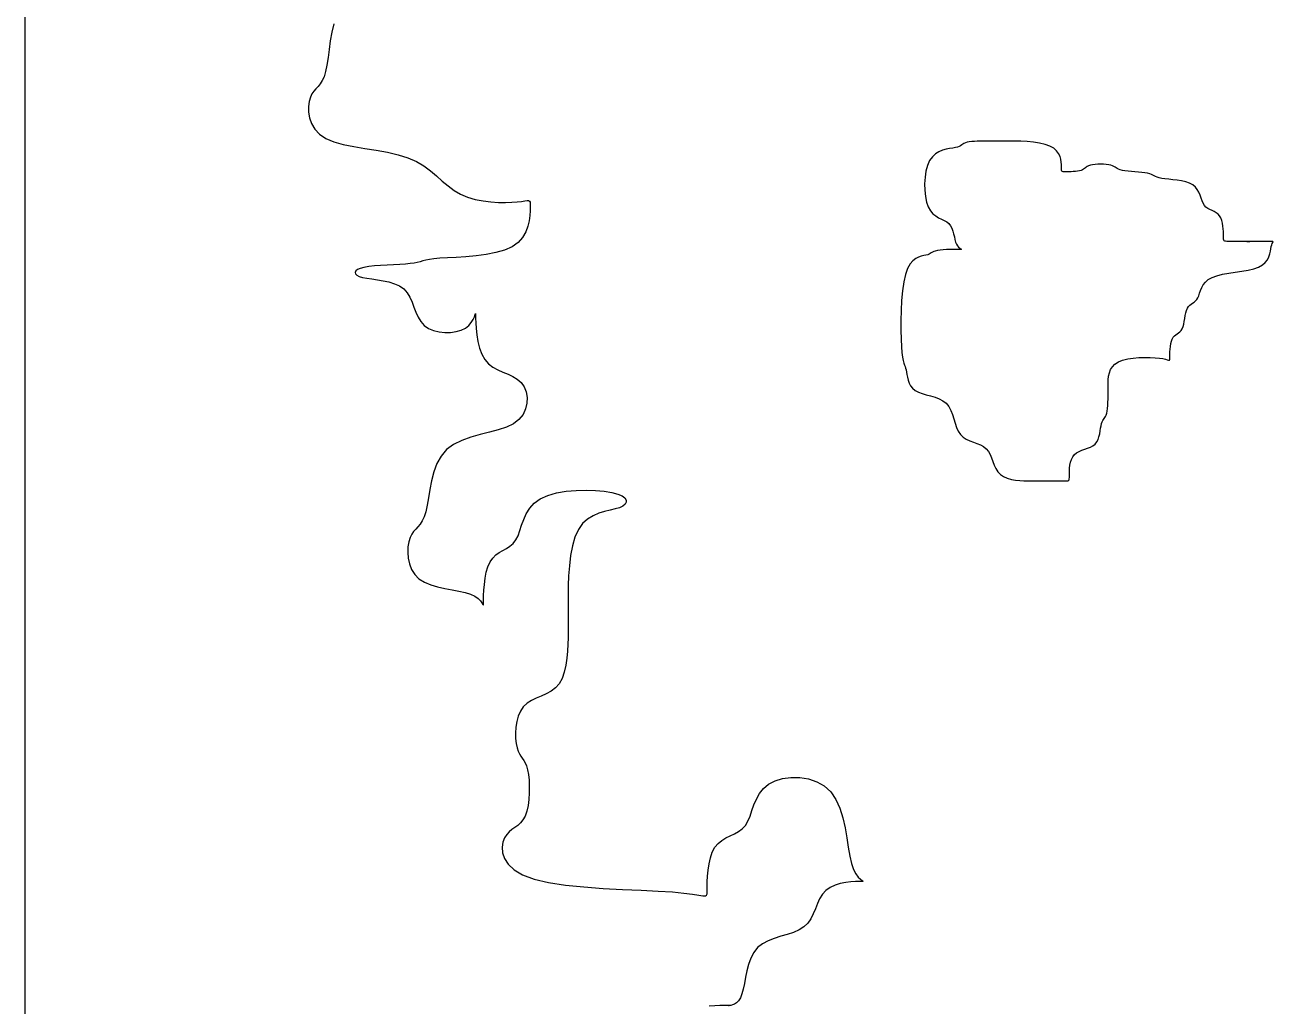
# Model space of a CAD drawing. Header units: millimetres. Extents: x -4017 to 59953, y -688 to 66564.
# Drawn here: x 35108 to 35915, y 10009 to 10643 of the extents above; entities that cross this region are included whole.
import ezdxf

# ---------------------------------------------------------------- set-up
doc = ezdxf.new("R2010")
doc.units = ezdxf.units.MM
doc.layers.add('www.cad-blocks.net', color=7, linetype='Continuous')

# ---------------------------------------------------------------- blocks, each defined once
blk = doc.blocks.new('A$C516926BB')
blk.add_line((37.56712, 38.51941), (37.56712, 0))
blk = doc.blocks.new('A$C041A49A9')
at = {"linetype": 'Continuous'}
for p, q in [((0.01632, 0.91395), (0.01505, 0.90863)), ((0.01505, 0.90863), (0.01408, 0.90307)), ((0.01331, 0.8975), (0.01262, 0.89218)), ((0.01408, 0.90307), (0.01331, 0.8975)), ((0.01192, 0.88731), (0.01109, 0.88315)), ((0.01262, 0.89218), (0.01192, 0.88731)), ((0.01006, 0.87985), (0.00886, 0.87729)), ((0.01109, 0.88315), (0.01006, 0.87985)), ((0.00478, 0.8721), (0.00347, 0.87055)), ((0.00616, 0.87361), (0.00478, 0.8721)), ((0.00754, 0.87528), (0.00616, 0.87361)), ((0.00886, 0.87729), (0.00754, 0.87528)), ((0.00044, 0.86379), (0, 0.86055)), ((0.00123, 0.86656), (0.00044, 0.86379)), ((0.00226, 0.86877), (0.00123, 0.86656)), ((0.00347, 0.87055), (0.00226, 0.86877)), ((0, 0.86055), (0.00002, 0.85699)), ((0.00002, 0.85699), (0.00063, 0.85329)), ((0.00063, 0.85329), (0.00193, 0.84958)), ((0.00193, 0.84958), (0.00404, 0.84603)), ((0.00404, 0.84603), (0.00709, 0.84279)), ((0.00709, 0.84279), (0.01119, 0.84001)), ((0.01119, 0.84001), (0.01638, 0.83781)), ((0.01638, 0.83781), (0.02249, 0.83608)), ((0.02249, 0.83608), (0.02926, 0.83469)), ((0.02926, 0.83469), (0.03644, 0.83347)), ((0.03644, 0.83347), (0.04378, 0.83229)), ((0.04378, 0.83229), (0.05101, 0.831)), ((0.05101, 0.831), (0.0579, 0.82945)), ((0.40732, 0.8314), (0.40509, 0.83003)), ((0.40965, 0.83235), (0.40732, 0.8314)), ((0.41198, 0.83299), (0.40965, 0.83235)), ((0.41421, 0.83342), (0.41198, 0.83299)), ((0.41625, 0.83374), (0.41421, 0.83342)), ((0.418, 0.83403), (0.41625, 0.83374)), ((0.41938, 0.83439), (0.418, 0.83403)), ((0.42046, 0.83481), (0.41938, 0.83439)), ((0.42132, 0.83526), (0.42046, 0.83481)), ((0.42206, 0.83574), (0.42132, 0.83526)), ((0.42276, 0.83622), (0.42206, 0.83574)), ((0.4235, 0.83667), (0.42276, 0.83622)), ((0.42438, 0.83709), (0.4235, 0.83667)), ((0.42549, 0.83745), (0.42438, 0.83709)), ((0.42687, 0.83773), (0.42549, 0.83745)), ((0.42849, 0.83794), (0.42687, 0.83773)), ((0.43027, 0.83809), (0.42849, 0.83794)), ((0.43212, 0.83819), (0.43027, 0.83809)), ((0.43398, 0.83825), (0.43212, 0.83819)), ((0.43575, 0.83829), (0.43398, 0.83825)), ((0.43737, 0.8383), (0.43575, 0.83829)), ((0.43876, 0.8383), (0.43737, 0.8383)), ((0.43987, 0.8383), (0.43876, 0.8383)), ((0.44079, 0.8383), (0.43987, 0.8383)), ((0.44166, 0.8383), (0.44079, 0.8383)), ((0.44259, 0.8383), (0.44166, 0.8383)), ((0.44371, 0.8383), (0.44259, 0.8383)), ((0.44515, 0.8383), (0.44371, 0.8383)), ((0.44703, 0.8383), (0.44515, 0.8383)), ((0.44947, 0.8383), (0.44703, 0.8383)), ((0.45256, 0.83829), (0.44947, 0.8383)), ((0.45618, 0.83825), (0.45256, 0.83829)), ((0.46013, 0.83812), (0.45618, 0.83825)), ((0.46426, 0.83789), (0.46013, 0.83812)), ((0.46839, 0.83749), (0.46426, 0.83789)), ((0.47235, 0.8369), (0.46839, 0.83749)), ((0.47596, 0.83608), (0.47235, 0.8369)), ((0.47905, 0.83498), (0.47596, 0.83608)), ((0.4815, 0.83359), (0.47905, 0.83498)), ((0.48333, 0.83197), (0.4815, 0.83359)), ((0.48464, 0.8302), (0.48333, 0.83197)), ((0.0579, 0.82945), (0.06419, 0.8275)), ((0.06419, 0.8275), (0.06969, 0.82504)), ((0.06969, 0.82504), (0.07451, 0.82217)), ((0.39994, 0.82256), (0.39895, 0.8189)), ((0.40131, 0.82569), (0.39994, 0.82256)), ((0.40305, 0.82816), (0.40131, 0.82569)), ((0.40509, 0.83003), (0.40305, 0.82816)), ((0.48553, 0.82834), (0.48464, 0.8302)), ((0.48606, 0.82649), (0.48553, 0.82834)), ((0.48633, 0.82471), (0.48606, 0.82649)), ((0.48644, 0.82309), (0.48633, 0.82471)), ((0.48645, 0.82171), (0.48644, 0.82309)), ((0.50513, 0.82266), (0.50403, 0.8223)), ((0.50652, 0.82294), (0.50513, 0.82266)), ((0.50814, 0.82314), (0.50652, 0.82294)), ((0.50991, 0.82326), (0.50814, 0.82314)), ((0.51176, 0.8233), (0.50991, 0.82326)), ((0.51362, 0.82326), (0.51176, 0.8233)), ((0.51539, 0.82314), (0.51362, 0.82326)), ((0.51701, 0.82294), (0.51539, 0.82314)), ((0.5184, 0.82266), (0.51701, 0.82294)), ((0.51951, 0.8223), (0.5184, 0.82266)), ((0.07451, 0.82217), (0.0788, 0.81902)), ((0.0788, 0.81902), (0.08273, 0.81574)), ((0.08273, 0.81574), (0.08648, 0.81246)), ((0.39833, 0.81489), (0.39807, 0.81071)), ((0.39895, 0.8189), (0.39833, 0.81489)), ((0.48646, 0.82061), (0.48645, 0.82171)), ((0.48649, 0.81979), (0.48646, 0.82061)), ((0.48659, 0.8192), (0.48649, 0.81979)), ((0.48677, 0.8188), (0.48659, 0.8192)), ((0.48708, 0.81856), (0.48677, 0.8188)), ((0.48753, 0.81844), (0.48708, 0.81856)), ((0.48816, 0.81839), (0.48753, 0.81844)), ((0.48901, 0.81839), (0.48816, 0.81839)), ((0.49008, 0.81839), (0.48901, 0.81839)), ((0.49133, 0.8184), (0.49008, 0.81839)), ((0.4927, 0.81843), (0.49133, 0.8184)), ((0.49413, 0.8185), (0.4927, 0.81843)), ((0.49556, 0.8186), (0.49413, 0.8185)), ((0.49693, 0.81875), (0.49556, 0.8186)), ((0.49818, 0.81896), (0.49693, 0.81875)), ((0.49925, 0.81924), (0.49818, 0.81896)), ((0.5001, 0.8196), (0.49925, 0.81924)), ((0.50078, 0.82002), (0.5001, 0.8196)), ((0.50136, 0.82047), (0.50078, 0.82002)), ((0.5019, 0.82095), (0.50136, 0.82047)), ((0.50248, 0.82143), (0.5019, 0.82095)), ((0.50317, 0.82188), (0.50248, 0.82143)), ((0.50403, 0.8223), (0.50317, 0.82188)), ((0.52038, 0.82188), (0.51951, 0.8223)), ((0.52113, 0.82143), (0.52038, 0.82188)), ((0.52182, 0.82095), (0.52113, 0.82143)), ((0.52254, 0.82047), (0.52182, 0.82095)), ((0.52339, 0.82002), (0.52254, 0.82047)), ((0.52445, 0.8196), (0.52339, 0.82002)), ((0.5258, 0.81924), (0.52445, 0.8196)), ((0.5275, 0.81896), (0.5258, 0.81924)), ((0.52949, 0.81874), (0.5275, 0.81896)), ((0.53167, 0.81855), (0.52949, 0.81874)), ((0.53395, 0.81839), (0.53167, 0.81855)), ((0.53623, 0.81823), (0.53395, 0.81839)), ((0.53841, 0.81804), (0.53623, 0.81823)), ((0.5404, 0.81782), (0.53841, 0.81804)), ((0.5421, 0.81754), (0.5404, 0.81782)), ((0.54346, 0.81718), (0.5421, 0.81754)), ((0.54454, 0.81676), (0.54346, 0.81718)), ((0.54545, 0.81631), (0.54454, 0.81676)), ((0.5463, 0.81583), (0.54545, 0.81631)), ((0.54719, 0.81535), (0.5463, 0.81583)), ((0.54824, 0.8149), (0.54719, 0.81535)), ((0.54954, 0.81448), (0.54824, 0.8149)), ((0.55121, 0.81412), (0.54954, 0.81448)), ((0.08648, 0.81246), (0.0902, 0.80931)), ((0.0902, 0.80931), (0.09406, 0.80644)), ((0.09406, 0.80644), (0.09822, 0.80398)), ((0.39807, 0.81071), (0.39817, 0.80652)), ((0.39817, 0.80652), (0.3986, 0.80252)), ((0.55331, 0.81383), (0.55121, 0.81412)), ((0.55576, 0.81358), (0.55331, 0.81383)), ((0.55845, 0.8133), (0.55576, 0.81358)), ((0.56126, 0.81296), (0.55845, 0.8133)), ((0.56406, 0.8125), (0.56126, 0.81296)), ((0.56675, 0.81188), (0.56406, 0.8125)), ((0.56921, 0.81105), (0.56675, 0.81188)), ((0.57131, 0.80995), (0.56921, 0.81105)), ((0.57297, 0.80856), (0.57131, 0.80995)), ((0.57425, 0.80694), (0.57297, 0.80856)), ((0.57524, 0.80517), (0.57425, 0.80694)), ((0.09822, 0.80398), (0.10281, 0.80204)), ((0.10281, 0.80204), (0.1077, 0.8006)), ((0.1077, 0.8006), (0.11276, 0.79958)), ((0.11276, 0.79958), (0.11782, 0.79894)), ((0.11782, 0.79894), (0.12272, 0.79862)), ((0.12272, 0.79862), (0.1273, 0.79856)), ((0.1273, 0.79856), (0.13142, 0.79869)), ((0.13142, 0.79869), (0.13492, 0.79896)), ((0.13492, 0.79896), (0.13767, 0.7993)), ((0.13767, 0.7993), (0.13974, 0.79963)), ((0.13974, 0.79963), (0.14122, 0.79984)), ((0.14122, 0.79984), (0.14222, 0.79983)), ((0.14222, 0.79983), (0.14282, 0.79952)), ((0.14282, 0.79952), (0.14313, 0.7988)), ((0.14313, 0.7988), (0.14324, 0.79757)), ((0.3986, 0.80252), (0.39937, 0.79886)), ((0.39937, 0.79886), (0.40046, 0.79573)), ((0.57601, 0.80331), (0.57524, 0.80517)), ((0.57667, 0.80146), (0.57601, 0.80331)), ((0.57729, 0.79968), (0.57667, 0.80146)), ((0.57797, 0.79806), (0.57729, 0.79968)), ((0.14308, 0.79021), (0.14265, 0.78681)), ((0.14324, 0.79324), (0.14308, 0.79021)), ((0.14324, 0.79757), (0.14326, 0.79573)), ((0.14326, 0.79573), (0.14324, 0.79324)), ((0.40046, 0.79573), (0.40184, 0.79325)), ((0.40184, 0.79325), (0.40346, 0.79134)), ((0.40346, 0.79134), (0.40524, 0.78989)), ((0.5788, 0.79668), (0.57797, 0.79806)), ((0.57983, 0.79557), (0.5788, 0.79668)), ((0.58103, 0.79471), (0.57983, 0.79557)), ((0.58235, 0.79399), (0.58103, 0.79471)), ((0.58373, 0.79336), (0.58235, 0.79399)), ((0.5851, 0.79272), (0.58373, 0.79336)), ((0.58642, 0.79201), (0.5851, 0.79272)), ((0.58763, 0.79114), (0.58642, 0.79201)), ((0.58866, 0.79004), (0.58763, 0.79114)), ((0.1418, 0.78321), (0.14041, 0.77956)), ((0.14265, 0.78681), (0.1418, 0.78321)), ((0.40524, 0.78989), (0.40709, 0.78876)), ((0.40709, 0.78876), (0.40895, 0.78782)), ((0.40895, 0.78782), (0.41072, 0.78695)), ((0.41072, 0.78695), (0.41234, 0.78603)), ((0.41234, 0.78603), (0.41373, 0.78492)), ((0.41373, 0.78492), (0.41483, 0.78353)), ((0.41483, 0.78353), (0.41567, 0.78191)), ((0.58947, 0.78865), (0.58866, 0.79004)), ((0.59008, 0.78703), (0.58947, 0.78865)), ((0.59052, 0.78525), (0.59008, 0.78703)), ((0.59081, 0.7834), (0.59052, 0.78525)), ((0.59099, 0.78155), (0.59081, 0.7834)), ((0.13834, 0.77604), (0.13545, 0.77281)), ((0.14041, 0.77956), (0.13834, 0.77604)), ((0.41567, 0.78191), (0.41632, 0.78013)), ((0.41632, 0.78013), (0.41683, 0.77828)), ((0.41683, 0.77828), (0.41727, 0.77643)), ((0.41727, 0.77643), (0.41768, 0.77465)), ((0.41768, 0.77465), (0.41812, 0.77303)), ((0.59108, 0.77977), (0.59099, 0.78155)), ((0.59112, 0.77815), (0.59108, 0.77977)), ((0.59112, 0.77676), (0.59112, 0.77815)), ((0.59113, 0.77567), (0.59112, 0.77676)), ((0.59117, 0.77485), (0.59113, 0.77567)), ((0.5913, 0.77426), (0.59117, 0.77485)), ((0.59154, 0.77386), (0.5913, 0.77426)), ((0.12103, 0.76619), (0.11479, 0.76498)), ((0.12672, 0.76785), (0.12103, 0.76619)), ((0.1316, 0.77004), (0.12672, 0.76785)), ((0.13545, 0.77281), (0.1316, 0.77004)), ((0.40235, 0.76605), (0.40166, 0.76563)), ((0.40308, 0.76647), (0.40235, 0.76605)), ((0.40392, 0.76688), (0.40308, 0.76647)), ((0.40498, 0.76725), (0.40392, 0.76688)), ((0.40633, 0.76757), (0.40498, 0.76725)), ((0.40803, 0.76782), (0.40633, 0.76757)), ((0.41, 0.76801), (0.40803, 0.76782)), ((0.41212, 0.76814), (0.41, 0.76801)), ((0.41429, 0.76823), (0.41212, 0.76814)), ((0.41637, 0.76829), (0.41429, 0.76823)), ((0.41827, 0.76831), (0.41637, 0.76829)), ((0.41812, 0.77303), (0.41866, 0.77164)), ((0.41986, 0.76832), (0.41827, 0.76831)), ((0.41866, 0.77164), (0.41932, 0.77055)), ((0.41932, 0.77055), (0.42006, 0.76973)), ((0.42103, 0.76833), (0.41986, 0.76832)), ((0.42006, 0.76973), (0.42077, 0.76914)), ((0.42077, 0.76914), (0.42137, 0.76874)), ((0.4217, 0.76833), (0.42103, 0.76833)), ((0.42137, 0.76874), (0.42179, 0.7685)), ((0.42193, 0.76838), (0.4217, 0.76833)), ((0.42179, 0.7685), (0.42193, 0.76838)), ((0.59193, 0.77362), (0.59154, 0.77386)), ((0.59252, 0.7735), (0.59193, 0.77362)), ((0.59335, 0.77345), (0.59252, 0.7735)), ((0.59444, 0.77345), (0.59335, 0.77345)), ((0.59583, 0.77345), (0.59444, 0.77345)), ((0.59744, 0.77345), (0.59583, 0.77345)), ((0.59918, 0.77345), (0.59744, 0.77345)), ((0.60097, 0.77345), (0.59918, 0.77345)), ((0.60272, 0.77345), (0.60097, 0.77345)), ((0.60435, 0.77345), (0.60272, 0.77345)), ((0.60576, 0.77345), (0.60435, 0.77345)), ((0.60686, 0.77345), (0.60576, 0.77345)), ((0.60644, 0.77345), (0.6063, 0.77345)), ((0.6063, 0.77345), (0.60633, 0.77345)), ((0.60633, 0.77345), (0.60649, 0.77345)), ((0.60677, 0.77345), (0.60644, 0.77345)), ((0.60649, 0.77345), (0.60677, 0.77345)), ((0.60733, 0.77345), (0.60677, 0.77345)), ((0.60677, 0.77345), (0.60712, 0.77345)), ((0.6076, 0.77345), (0.60686, 0.77345)), ((0.60712, 0.77345), (0.60749, 0.77345)), ((0.60814, 0.77345), (0.60733, 0.77345)), ((0.60749, 0.77345), (0.60782, 0.77345)), ((0.60801, 0.77345), (0.6076, 0.77345)), ((0.60782, 0.77345), (0.60806, 0.77345)), ((0.60814, 0.77345), (0.60801, 0.77345)), ((0.60806, 0.77345), (0.60814, 0.77345)), ((0.60923, 0.77345), (0.60814, 0.77345)), ((0.61062, 0.77345), (0.60923, 0.77345)), ((0.61223, 0.77345), (0.61062, 0.77345)), ((0.61398, 0.77345), (0.61223, 0.77345)), ((0.61577, 0.77345), (0.61398, 0.77345)), ((0.61754, 0.77345), (0.61577, 0.77345)), ((0.61918, 0.77345), (0.61754, 0.77345)), ((0.62061, 0.77345), (0.61918, 0.77345)), ((0.62175, 0.77345), (0.62061, 0.77345)), ((0.62106, 0.76534), (0.62148, 0.76712)), ((0.62148, 0.76712), (0.62177, 0.76874)), ((0.62253, 0.77344), (0.62175, 0.77345)), ((0.62177, 0.76874), (0.62203, 0.77013)), ((0.62203, 0.77013), (0.62234, 0.77122)), ((0.62234, 0.77122), (0.62267, 0.77205)), ((0.62298, 0.77339), (0.62253, 0.77344)), ((0.62267, 0.77205), (0.62295, 0.77264)), ((0.62295, 0.77264), (0.62313, 0.77303)), ((0.62316, 0.77327), (0.62298, 0.77339)), ((0.62313, 0.77303), (0.62316, 0.77327)), ((0.05082, 0.75819), (0.04663, 0.75793)), ((0.055, 0.7584), (0.05082, 0.75819)), ((0.05901, 0.75862), (0.055, 0.7584)), ((0.06267, 0.75885), (0.05901, 0.75862)), ((0.0658, 0.75913), (0.06267, 0.75885)), ((0.06829, 0.75949), (0.0658, 0.75913)), ((0.07031, 0.75991), (0.06829, 0.75949)), ((0.07208, 0.76036), (0.07031, 0.75991)), ((0.07381, 0.76084), (0.07208, 0.76036)), ((0.07574, 0.76132), (0.07381, 0.76084)), ((0.07809, 0.76177), (0.07574, 0.76132)), ((0.08109, 0.76219), (0.07809, 0.76177)), ((0.08495, 0.76255), (0.08109, 0.76219)), ((0.08983, 0.76284), (0.08495, 0.76255)), ((0.09552, 0.76314), (0.08983, 0.76284)), ((0.10176, 0.76354), (0.09552, 0.76314)), ((0.10827, 0.76412), (0.10176, 0.76354)), ((0.11479, 0.76498), (0.10827, 0.76412)), ((0.38867, 0.75887), (0.38705, 0.75596)), ((0.39045, 0.76097), (0.38867, 0.75887)), ((0.3923, 0.76241), (0.39045, 0.76097)), ((0.39415, 0.76334), (0.3923, 0.76241)), ((0.39593, 0.76391), (0.39415, 0.76334)), ((0.39755, 0.76426), (0.39593, 0.76391)), ((0.39894, 0.76453), (0.39755, 0.76426)), ((0.40004, 0.76485), (0.39894, 0.76453)), ((0.40092, 0.76522), (0.40004, 0.76485)), ((0.40166, 0.76563), (0.40092, 0.76522)), ((0.61378, 0.75685), (0.61626, 0.75824)), ((0.61626, 0.75824), (0.61813, 0.75986)), ((0.61813, 0.75986), (0.61948, 0.76164)), ((0.61948, 0.76164), (0.62043, 0.76349)), ((0.62043, 0.76349), (0.62106, 0.76534)), ((0.03053, 0.75434), (0.03011, 0.75344)), ((0.03011, 0.75344), (0.03036, 0.75254)), ((0.03036, 0.75254), (0.03126, 0.75168)), ((0.03161, 0.75521), (0.03053, 0.75434)), ((0.03126, 0.75168), (0.03281, 0.75089)), ((0.03338, 0.75599), (0.03161, 0.75521)), ((0.03281, 0.75089), (0.03498, 0.75022)), ((0.03584, 0.75667), (0.03338, 0.75599)), ((0.03498, 0.75022), (0.03776, 0.74968)), ((0.03897, 0.7572), (0.03584, 0.75667)), ((0.04263, 0.75761), (0.03897, 0.7572)), ((0.04663, 0.75793), (0.04263, 0.75761)), ((0.38566, 0.75211), (0.38457, 0.74724)), ((0.38705, 0.75596), (0.38566, 0.75211)), ((0.58135, 0.74883), (0.58382, 0.75022)), ((0.58382, 0.75022), (0.58695, 0.75132)), ((0.58695, 0.75132), (0.59061, 0.75219)), ((0.59061, 0.75219), (0.59462, 0.7529)), ((0.59462, 0.7529), (0.5988, 0.75353)), ((0.5988, 0.75353), (0.60299, 0.75417)), ((0.60299, 0.75417), (0.607, 0.75488)), ((0.607, 0.75488), (0.61065, 0.75575)), ((0.61065, 0.75575), (0.61378, 0.75685)), ((0.03776, 0.74968), (0.041, 0.7492)), ((0.041, 0.7492), (0.04455, 0.74869)), ((0.04455, 0.74869), (0.04826, 0.74808)), ((0.04826, 0.74808), (0.05197, 0.74726)), ((0.05197, 0.74726), (0.05552, 0.74615)), ((0.05552, 0.74615), (0.05876, 0.74467)), ((0.05876, 0.74467), (0.06153, 0.74273)), ((0.06153, 0.74273), (0.06374, 0.74027)), ((0.38457, 0.74724), (0.38376, 0.74154)), ((0.57631, 0.74172), (0.57706, 0.74358)), ((0.57706, 0.74358), (0.57807, 0.74543)), ((0.57807, 0.74543), (0.57947, 0.74721)), ((0.57947, 0.74721), (0.58135, 0.74883)), ((0.06374, 0.74027), (0.06547, 0.7374)), ((0.06547, 0.7374), (0.0669, 0.73426)), ((0.0669, 0.73426), (0.06817, 0.73097)), ((0.3832, 0.7353), (0.38286, 0.72879)), ((0.38376, 0.74154), (0.3832, 0.7353)), ((0.57121, 0.73362), (0.57217, 0.73426)), ((0.57217, 0.73426), (0.57308, 0.73497)), ((0.57308, 0.73497), (0.57391, 0.73584)), ((0.57391, 0.73584), (0.57463, 0.73694)), ((0.57463, 0.73694), (0.5752, 0.73833)), ((0.5752, 0.73833), (0.57573, 0.73995)), ((0.57573, 0.73995), (0.57631, 0.74172)), ((0.06817, 0.73097), (0.06944, 0.72769)), ((0.06944, 0.72769), (0.07087, 0.72454)), ((0.10716, 0.72482), (0.10764, 0.72617)), ((0.10764, 0.72617), (0.10789, 0.72694)), ((0.10789, 0.72694), (0.10798, 0.72693)), ((0.10798, 0.72693), (0.10799, 0.72595)), ((0.10799, 0.72595), (0.108, 0.72388)), ((0.38286, 0.72879), (0.38271, 0.72227)), ((0.56642, 0.72552), (0.56679, 0.7273)), ((0.56679, 0.7273), (0.56723, 0.72892)), ((0.56723, 0.72892), (0.5678, 0.7303)), ((0.5678, 0.7303), (0.56851, 0.73141)), ((0.56851, 0.73141), (0.56935, 0.73227)), ((0.56935, 0.73227), (0.57026, 0.73299)), ((0.57026, 0.73299), (0.57121, 0.73362)), ((0.07087, 0.72454), (0.0726, 0.72167)), ((0.0726, 0.72167), (0.07481, 0.71922)), ((0.07481, 0.71922), (0.07758, 0.71728)), ((0.10135, 0.71751), (0.10354, 0.71924)), ((0.10354, 0.71924), (0.10519, 0.72116)), ((0.10519, 0.72116), (0.10637, 0.72309)), ((0.10637, 0.72309), (0.10716, 0.72482)), ((0.108, 0.72388), (0.10808, 0.72088)), ((0.10808, 0.72088), (0.1083, 0.71721)), ((0.38271, 0.72227), (0.38272, 0.71603)), ((0.56448, 0.71703), (0.56502, 0.71842)), ((0.56502, 0.71842), (0.56544, 0.72004)), ((0.56544, 0.72004), (0.56579, 0.72181)), ((0.56579, 0.72181), (0.5661, 0.72367)), ((0.5661, 0.72367), (0.56642, 0.72552)), ((0.07758, 0.71728), (0.08082, 0.71588)), ((0.08082, 0.71588), (0.08437, 0.71499)), ((0.08437, 0.71499), (0.08808, 0.71459)), ((0.08808, 0.71459), (0.09179, 0.71467)), ((0.09179, 0.71467), (0.09534, 0.71519)), ((0.09534, 0.71519), (0.09858, 0.71614)), ((0.09858, 0.71614), (0.10135, 0.71751)), ((0.1083, 0.71721), (0.10872, 0.7131)), ((0.10872, 0.7131), (0.10943, 0.70879)), ((0.38272, 0.71603), (0.38286, 0.71034)), ((0.38286, 0.71034), (0.3831, 0.70546)), ((0.5575, 0.70901), (0.55803, 0.71039)), ((0.55803, 0.71039), (0.55871, 0.71149)), ((0.55871, 0.71149), (0.55949, 0.71236)), ((0.55949, 0.71236), (0.56036, 0.71308)), ((0.56036, 0.71308), (0.56126, 0.71371)), ((0.56126, 0.71371), (0.56216, 0.71435)), ((0.56216, 0.71435), (0.56302, 0.71506)), ((0.56302, 0.71506), (0.56381, 0.71593)), ((0.56381, 0.71593), (0.56448, 0.71703)), ((0.10943, 0.70879), (0.11047, 0.70453)), ((0.11047, 0.70453), (0.11193, 0.70056)), ((0.3831, 0.70546), (0.38342, 0.70161)), ((0.38342, 0.70161), (0.38379, 0.69867)), ((0.55645, 0.70049), (0.55651, 0.70211)), ((0.55651, 0.70211), (0.55662, 0.70386)), ((0.55662, 0.70386), (0.55682, 0.70565)), ((0.55682, 0.70565), (0.5571, 0.7074)), ((0.5571, 0.7074), (0.5575, 0.70901)), ((0.11193, 0.70056), (0.11387, 0.69712)), ((0.11387, 0.69712), (0.11633, 0.69439)), ((0.11633, 0.69439), (0.1192, 0.69225)), ((0.38379, 0.69867), (0.3842, 0.69647)), ((0.3842, 0.69647), (0.38462, 0.69484)), ((0.38462, 0.69484), (0.38505, 0.6936)), ((0.38505, 0.6936), (0.38545, 0.69258)), ((0.5194, 0.69254), (0.52105, 0.69421)), ((0.52105, 0.69421), (0.52324, 0.6956)), ((0.52324, 0.6956), (0.52601, 0.69669)), ((0.52601, 0.69669), (0.52925, 0.69751)), ((0.52925, 0.69751), (0.5328, 0.69806)), ((0.5328, 0.69806), (0.53651, 0.6984)), ((0.53651, 0.6984), (0.54022, 0.69854)), ((0.54022, 0.69854), (0.54377, 0.69851)), ((0.54377, 0.69851), (0.54701, 0.69834)), ((0.54701, 0.69834), (0.54978, 0.69807)), ((0.54978, 0.69807), (0.55198, 0.69772)), ((0.55198, 0.69772), (0.55362, 0.69734)), ((0.55362, 0.69734), (0.5548, 0.69701)), ((0.5548, 0.69701), (0.55559, 0.69677)), ((0.55559, 0.69677), (0.55607, 0.69669)), ((0.55607, 0.69669), (0.55632, 0.69683)), ((0.55632, 0.69683), (0.55641, 0.69723)), ((0.55641, 0.69723), (0.55642, 0.69797)), ((0.55642, 0.69908), (0.55645, 0.70049)), ((0.55642, 0.69797), (0.55642, 0.69908)), ((0.1192, 0.69225), (0.12234, 0.69054)), ((0.12234, 0.69054), (0.12563, 0.68908)), ((0.12563, 0.68908), (0.12891, 0.68769)), ((0.12891, 0.68769), (0.13205, 0.6862)), ((0.13205, 0.6862), (0.13493, 0.68444)), ((0.38545, 0.69258), (0.38582, 0.6916)), ((0.38582, 0.6916), (0.38614, 0.69048)), ((0.38614, 0.69048), (0.3864, 0.68909)), ((0.3864, 0.68909), (0.38666, 0.68747)), ((0.38666, 0.68747), (0.38698, 0.6857)), ((0.38698, 0.6857), (0.38743, 0.68384)), ((0.5167, 0.68393), (0.51695, 0.6863)), ((0.51695, 0.6863), (0.51743, 0.68855)), ((0.51743, 0.68855), (0.51822, 0.69064)), ((0.51822, 0.69064), (0.5194, 0.69254)), ((0.13493, 0.68444), (0.13738, 0.68224)), ((0.13738, 0.68224), (0.1393, 0.67946)), ((0.1393, 0.67946), (0.14061, 0.67622)), ((0.38743, 0.68384), (0.38808, 0.68199)), ((0.38808, 0.68199), (0.389, 0.68021)), ((0.389, 0.68021), (0.39026, 0.67859)), ((0.39026, 0.67859), (0.39192, 0.67721)), ((0.5166, 0.67901), (0.51661, 0.68149)), ((0.5166, 0.67653), (0.5166, 0.67901)), ((0.51661, 0.68149), (0.5167, 0.68393)), ((0.14061, 0.67622), (0.14126, 0.67267)), ((0.14126, 0.67267), (0.14117, 0.66896)), ((0.39192, 0.67721), (0.39402, 0.6761)), ((0.39402, 0.6761), (0.39648, 0.67521)), ((0.39648, 0.67521), (0.39917, 0.67443)), ((0.39917, 0.67443), (0.40197, 0.67367)), ((0.40197, 0.67367), (0.40478, 0.67284)), ((0.40478, 0.67284), (0.40747, 0.67182)), ((0.40747, 0.67182), (0.40992, 0.67053)), ((0.40992, 0.67053), (0.41202, 0.66886)), ((0.51639, 0.66737), (0.51649, 0.66947)), ((0.51649, 0.66947), (0.51656, 0.67172)), ((0.51656, 0.67172), (0.51659, 0.67408)), ((0.51659, 0.67408), (0.5166, 0.67653)), ((0.13861, 0.6617), (0.13601, 0.65846)), ((0.14031, 0.66526), (0.13861, 0.6617)), ((0.14117, 0.66896), (0.14031, 0.66526)), ((0.41202, 0.66886), (0.41369, 0.66676)), ((0.41369, 0.66676), (0.41499, 0.66431)), ((0.41499, 0.66431), (0.41604, 0.66162)), ((0.41604, 0.66162), (0.41694, 0.65881)), ((0.51497, 0.66044), (0.51539, 0.66131)), ((0.51539, 0.66131), (0.51575, 0.66242)), ((0.51575, 0.66242), (0.51603, 0.66381)), ((0.51603, 0.66381), (0.51624, 0.66547)), ((0.51624, 0.66547), (0.51639, 0.66737)), ((0.12793, 0.65348), (0.12266, 0.65169)), ((0.13245, 0.65569), (0.12793, 0.65348)), ((0.13601, 0.65846), (0.13245, 0.65569)), ((0.41694, 0.65881), (0.4178, 0.656)), ((0.4178, 0.656), (0.41873, 0.65332)), ((0.41873, 0.65332), (0.41983, 0.65086)), ((0.51179, 0.65277), (0.51205, 0.65439)), ((0.51205, 0.65439), (0.51233, 0.65578)), ((0.51233, 0.65578), (0.51269, 0.65688)), ((0.51269, 0.65688), (0.51311, 0.65775)), ((0.51311, 0.65775), (0.51356, 0.65846)), ((0.51356, 0.65846), (0.51404, 0.6591)), ((0.51404, 0.6591), (0.51452, 0.65973)), ((0.51452, 0.65973), (0.51497, 0.66044)), ((0.1048, 0.64695), (0.09901, 0.64491)), ((0.11083, 0.64862), (0.1048, 0.64695)), ((0.11687, 0.65014), (0.11083, 0.64862)), ((0.12266, 0.65169), (0.11687, 0.65014)), ((0.41983, 0.65086), (0.42122, 0.64876)), ((0.42122, 0.64876), (0.42296, 0.64709)), ((0.42296, 0.64709), (0.425, 0.64579)), ((0.425, 0.64579), (0.42723, 0.64474)), ((0.50926, 0.64389), (0.51009, 0.64551)), ((0.51009, 0.64551), (0.51072, 0.64729)), ((0.51072, 0.64729), (0.51117, 0.64914)), ((0.51117, 0.64914), (0.51151, 0.65099)), ((0.51151, 0.65099), (0.51179, 0.65277)), ((0.08922, 0.639), (0.08564, 0.6348)), ((0.09373, 0.64233), (0.08922, 0.639)), ((0.09901, 0.64491), (0.09373, 0.64233)), ((0.42723, 0.64474), (0.42956, 0.64384)), ((0.42956, 0.64384), (0.43189, 0.64298)), ((0.43189, 0.64298), (0.43413, 0.64205)), ((0.43413, 0.64205), (0.43616, 0.64095)), ((0.43616, 0.64095), (0.43791, 0.63956)), ((0.43791, 0.63956), (0.43929, 0.63782)), ((0.43929, 0.63782), (0.44039, 0.63578)), ((0.49628, 0.6369), (0.4979, 0.6378)), ((0.4979, 0.6378), (0.49967, 0.63853)), ((0.49967, 0.63853), (0.50153, 0.63917)), ((0.50153, 0.63917), (0.50338, 0.63982)), ((0.50338, 0.63982), (0.50515, 0.64053)), ((0.50515, 0.64053), (0.50678, 0.6414)), ((0.50678, 0.6414), (0.50816, 0.6425)), ((0.50816, 0.6425), (0.50926, 0.64389)), ((0.08293, 0.62989), (0.08091, 0.62451)), ((0.08564, 0.6348), (0.08293, 0.62989)), ((0.44039, 0.63578), (0.44132, 0.63355)), ((0.44132, 0.63355), (0.44217, 0.63122)), ((0.44217, 0.63122), (0.44306, 0.62889)), ((0.49174, 0.62704), (0.49198, 0.62894)), ((0.49198, 0.62894), (0.49238, 0.63085)), ((0.49238, 0.63085), (0.49297, 0.63268)), ((0.49297, 0.63268), (0.49379, 0.63434)), ((0.49379, 0.63434), (0.49489, 0.63577)), ((0.49489, 0.63577), (0.49628, 0.6369)), ((0.08091, 0.62451), (0.07944, 0.6189)), ((0.44306, 0.62889), (0.44409, 0.62666)), ((0.44409, 0.62666), (0.44537, 0.62462)), ((0.44537, 0.62462), (0.44701, 0.62288)), ((0.44701, 0.62288), (0.44907, 0.6215)), ((0.44907, 0.6215), (0.45148, 0.62046)), ((0.49152, 0.62014), (0.49156, 0.62099)), ((0.49156, 0.62099), (0.49157, 0.62212)), ((0.49157, 0.62212), (0.49158, 0.62354)), ((0.49158, 0.62354), (0.49162, 0.62521)), ((0.49162, 0.62521), (0.49174, 0.62704)), ((0.07835, 0.61329), (0.0775, 0.60791)), ((0.07944, 0.6189), (0.07835, 0.61329)), ((0.17284, 0.61264), (0.1793, 0.61283)), ((0.1793, 0.61283), (0.18549, 0.61264)), ((0.45148, 0.62046), (0.45411, 0.61972)), ((0.45411, 0.61972), (0.45687, 0.61923)), ((0.45687, 0.61923), (0.45962, 0.61892)), ((0.45962, 0.61892), (0.46226, 0.61877)), ((0.46226, 0.61877), (0.46467, 0.61871)), ((0.46467, 0.61871), (0.46673, 0.6187)), ((0.46673, 0.6187), (0.46836, 0.6187)), ((0.46836, 0.6187), (0.46963, 0.6187)), ((0.46963, 0.6187), (0.47063, 0.6187)), ((0.47063, 0.6187), (0.47146, 0.6187)), ((0.47146, 0.6187), (0.47221, 0.6187)), ((0.47221, 0.6187), (0.47298, 0.6187)), ((0.47298, 0.6187), (0.47387, 0.6187)), ((0.47387, 0.6187), (0.47498, 0.6187)), ((0.47498, 0.6187), (0.47636, 0.6187)), ((0.47636, 0.6187), (0.47799, 0.6187)), ((0.47799, 0.6187), (0.47976, 0.6187)), ((0.47976, 0.6187), (0.48161, 0.6187)), ((0.48161, 0.6187), (0.48347, 0.6187)), ((0.48347, 0.6187), (0.48524, 0.6187)), ((0.48524, 0.6187), (0.48686, 0.6187)), ((0.48686, 0.6187), (0.48825, 0.6187)), ((0.48825, 0.6187), (0.48935, 0.61871)), ((0.48935, 0.61871), (0.49017, 0.61876)), ((0.49017, 0.61876), (0.49076, 0.61888)), ((0.49076, 0.61888), (0.49116, 0.61913)), ((0.49116, 0.61913), (0.49139, 0.61954)), ((0.49139, 0.61954), (0.49152, 0.62014)), ((0.0775, 0.60791), (0.07671, 0.603)), ((0.14588, 0.60437), (0.14971, 0.60714)), ((0.14971, 0.60714), (0.15454, 0.60933)), ((0.15454, 0.60933), (0.16019, 0.61094)), ((0.16019, 0.61094), (0.16638, 0.61203)), ((0.16638, 0.61203), (0.17284, 0.61264)), ((0.18549, 0.61264), (0.19114, 0.61212)), ((0.19114, 0.61212), (0.19598, 0.61131)), ((0.19598, 0.61131), (0.19978, 0.61028)), ((0.19978, 0.61028), (0.20256, 0.60908)), ((0.20256, 0.60908), (0.20437, 0.60776)), ((0.20437, 0.60776), (0.20527, 0.60638)), ((0.20531, 0.60501), (0.20456, 0.60369)), ((0.20527, 0.60638), (0.20531, 0.60501)), ((0.07585, 0.5988), (0.07478, 0.59547)), ((0.07671, 0.603), (0.07585, 0.5988)), ((0.13906, 0.59387), (0.14074, 0.59758)), ((0.14074, 0.59758), (0.14296, 0.60113)), ((0.14296, 0.60113), (0.14588, 0.60437)), ((0.18763, 0.59784), (0.18393, 0.59627)), ((0.19134, 0.59898), (0.18763, 0.59784)), ((0.19489, 0.59985), (0.19134, 0.59898)), ((0.19813, 0.60062), (0.19489, 0.59985)), ((0.20091, 0.60145), (0.19813, 0.60062)), ((0.20307, 0.60248), (0.20091, 0.60145)), ((0.20456, 0.60369), (0.20307, 0.60248)), ((0.07073, 0.58917), (0.0693, 0.58766)), ((0.07216, 0.59085), (0.07073, 0.58917)), ((0.07353, 0.59288), (0.07216, 0.59085)), ((0.07478, 0.59547), (0.07353, 0.59288)), ((0.13656, 0.58661), (0.13773, 0.59016)), ((0.13773, 0.59016), (0.13906, 0.59387)), ((0.17713, 0.59118), (0.17436, 0.58733)), ((0.18037, 0.59411), (0.17713, 0.59118)), ((0.18393, 0.59627), (0.18037, 0.59411)), ((0.06561, 0.58211), (0.06478, 0.57934)), ((0.06668, 0.58432), (0.06561, 0.58211)), ((0.06793, 0.5861), (0.06668, 0.58432)), ((0.0693, 0.58766), (0.06793, 0.5861)), ((0.13223, 0.57839), (0.13397, 0.58059)), ((0.13397, 0.58059), (0.13537, 0.58337)), ((0.13537, 0.58337), (0.13656, 0.58661)), ((0.17217, 0.58245), (0.17052, 0.57676)), ((0.17436, 0.58733), (0.17217, 0.58245)), ((0.06426, 0.5761), (0.06411, 0.57254)), ((0.06411, 0.57254), (0.06441, 0.56884)), ((0.06478, 0.57934), (0.06426, 0.5761)), ((0.12329, 0.57248), (0.12563, 0.57385)), ((0.12563, 0.57385), (0.12796, 0.57518)), ((0.12796, 0.57518), (0.13019, 0.57664)), ((0.13019, 0.57664), (0.13223, 0.57839)), ((0.17052, 0.57676), (0.16934, 0.57052)), ((0.06441, 0.56884), (0.06522, 0.56513)), ((0.06522, 0.56513), (0.06661, 0.56158)), ((0.1159, 0.56334), (0.11728, 0.56647)), ((0.11728, 0.56647), (0.11903, 0.56895)), ((0.11903, 0.56895), (0.12106, 0.5709)), ((0.12106, 0.5709), (0.12329, 0.57248)), ((0.16934, 0.57052), (0.16855, 0.564)), ((0.06661, 0.56158), (0.06864, 0.55834)), ((0.06864, 0.55834), (0.07139, 0.55556)), ((0.11413, 0.55584), (0.11487, 0.55973)), ((0.11487, 0.55973), (0.1159, 0.56334)), ((0.16807, 0.55749), (0.16783, 0.55124)), ((0.16855, 0.564), (0.16807, 0.55749)), ((0.07139, 0.55556), (0.07488, 0.55336)), ((0.07488, 0.55336), (0.07895, 0.55167)), ((0.07895, 0.55167), (0.08342, 0.55037)), ((0.08342, 0.55037), (0.08808, 0.54934)), ((0.08808, 0.54934), (0.09274, 0.54846)), ((0.09274, 0.54846), (0.09721, 0.54763)), ((0.11333, 0.54811), (0.11363, 0.5519)), ((0.11363, 0.5519), (0.11413, 0.55584)), ((0.16783, 0.55124), (0.16773, 0.54555)), ((0.09721, 0.54763), (0.10128, 0.54671)), ((0.10128, 0.54671), (0.10477, 0.54561)), ((0.10477, 0.54561), (0.10752, 0.54423)), ((0.10752, 0.54423), (0.10959, 0.54272)), ((0.10959, 0.54272), (0.11107, 0.54122)), ((0.11107, 0.54122), (0.11207, 0.53991)), ((0.11311, 0.53982), (0.11312, 0.54186)), ((0.11312, 0.54186), (0.11318, 0.54469)), ((0.11318, 0.54469), (0.11333, 0.54811)), ((0.16773, 0.54555), (0.16772, 0.54068)), ((0.16772, 0.54068), (0.16772, 0.53681)), ((0.11207, 0.53991), (0.11267, 0.53894)), ((0.11267, 0.53894), (0.11298, 0.5385)), ((0.11298, 0.5385), (0.11309, 0.53874)), ((0.11309, 0.53874), (0.11311, 0.53982)), ((0.16772, 0.53681), (0.16772, 0.5338)), ((0.16772, 0.5338), (0.16772, 0.53143)), ((0.16772, 0.53143), (0.16772, 0.52944)), ((0.16772, 0.52944), (0.16772, 0.52761)), ((0.16772, 0.52761), (0.16772, 0.52572)), ((0.16772, 0.52572), (0.16772, 0.52351)), ((0.16771, 0.51732), (0.16763, 0.51329)), ((0.16772, 0.52076), (0.16771, 0.51732)), ((0.16772, 0.52351), (0.16772, 0.52076)), ((0.16742, 0.50887), (0.167, 0.50427)), ((0.16763, 0.51329), (0.16742, 0.50887)), ((0.167, 0.50427), (0.16631, 0.49966)), ((0.16528, 0.49524), (0.16385, 0.49122)), ((0.16631, 0.49966), (0.16528, 0.49524)), ((0.15952, 0.48503), (0.1567, 0.4829)), ((0.16194, 0.48777), (0.15952, 0.48503)), ((0.16385, 0.49122), (0.16194, 0.48777)), ((0.14405, 0.47685), (0.14122, 0.47509)), ((0.14714, 0.47833), (0.14405, 0.47685)), ((0.15037, 0.47972), (0.14714, 0.47833)), ((0.1536, 0.48118), (0.15037, 0.47972)), ((0.1567, 0.4829), (0.1536, 0.48118)), ((0.1369, 0.47011), (0.13549, 0.46687)), ((0.1388, 0.47288), (0.1369, 0.47011)), ((0.14122, 0.47509), (0.1388, 0.47288)), ((0.13396, 0.45961), (0.13374, 0.4559)), ((0.13452, 0.46332), (0.13396, 0.45961)), ((0.13549, 0.46687), (0.13452, 0.46332)), ((0.13374, 0.4559), (0.13383, 0.45235)), ((0.13383, 0.45235), (0.13418, 0.44911)), ((0.13418, 0.44911), (0.13473, 0.44633)), ((0.13473, 0.44633), (0.13544, 0.44413)), ((0.13544, 0.44413), (0.13627, 0.44238)), ((0.13627, 0.44238), (0.13719, 0.44092)), ((0.13719, 0.44092), (0.13814, 0.43959)), ((0.13814, 0.43959), (0.13909, 0.43822)), ((0.13909, 0.43822), (0.14001, 0.43664)), ((0.14001, 0.43664), (0.14084, 0.43469)), ((0.14084, 0.43469), (0.14155, 0.43221)), ((0.14155, 0.43221), (0.14211, 0.42907)), ((0.14211, 0.42907), (0.14249, 0.42542)), ((0.14249, 0.42542), (0.14267, 0.42141)), ((0.14267, 0.42141), (0.14263, 0.41722)), ((0.29135, 0.4168), (0.29391, 0.42004)), ((0.29391, 0.42004), (0.29724, 0.42282)), ((0.29724, 0.42282), (0.30144, 0.42499)), ((0.30144, 0.42499), (0.30634, 0.42648)), ((0.30634, 0.42648), (0.31172, 0.42723)), ((0.31172, 0.42723), (0.31734, 0.42718)), ((0.31734, 0.42718), (0.32295, 0.42628)), ((0.32295, 0.42628), (0.32833, 0.42447)), ((0.32833, 0.42447), (0.33324, 0.42169)), ((0.33324, 0.42169), (0.33744, 0.41789)), ((0.14236, 0.41304), (0.14183, 0.40903)), ((0.14263, 0.41722), (0.14236, 0.41304)), ((0.28783, 0.40954), (0.28938, 0.41325)), ((0.28938, 0.41325), (0.29135, 0.4168)), ((0.33744, 0.41789), (0.34076, 0.41305)), ((0.34076, 0.41305), (0.3433, 0.40741)), ((0.14103, 0.40537), (0.13994, 0.40224)), ((0.14183, 0.40903), (0.14103, 0.40537)), ((0.28526, 0.40229), (0.28651, 0.40584)), ((0.28651, 0.40584), (0.28783, 0.40954)), ((0.3433, 0.40741), (0.34521, 0.40121)), ((0.13516, 0.39623), (0.13331, 0.39486)), ((0.13693, 0.39781), (0.13516, 0.39623)), ((0.13855, 0.39976), (0.13693, 0.39781)), ((0.13994, 0.40224), (0.13855, 0.39976)), ((0.28019, 0.39406), (0.28226, 0.39627)), ((0.28226, 0.39627), (0.2839, 0.39904)), ((0.2839, 0.39904), (0.28526, 0.40229)), ((0.34521, 0.40121), (0.34665, 0.39475)), ((0.12667, 0.38812), (0.12562, 0.38534)), ((0.12806, 0.39032), (0.12667, 0.38812)), ((0.12968, 0.39207), (0.12806, 0.39032)), ((0.13145, 0.39353), (0.12968, 0.39207)), ((0.13331, 0.39486), (0.13145, 0.39353)), ((0.267, 0.38658), (0.26964, 0.38815)), ((0.26964, 0.38815), (0.27239, 0.38953)), ((0.27239, 0.38953), (0.27515, 0.39086)), ((0.27515, 0.39086), (0.27779, 0.39232)), ((0.27779, 0.39232), (0.28019, 0.39406)), ((0.34665, 0.39475), (0.34777, 0.38829)), ((0.34777, 0.38829), (0.34873, 0.3821)), ((0.12562, 0.38534), (0.1251, 0.3821)), ((0.1251, 0.3821), (0.12534, 0.37855)), ((0.25968, 0.37538), (0.26091, 0.37901)), ((0.26091, 0.37901), (0.26253, 0.38214)), ((0.26253, 0.38214), (0.2646, 0.38463)), ((0.2646, 0.38463), (0.267, 0.38658)), ((0.34873, 0.3821), (0.34969, 0.37645)), ((0.12534, 0.37855), (0.12656, 0.37484)), ((0.12656, 0.37484), (0.12899, 0.37113)), ((0.12899, 0.37113), (0.13284, 0.36758)), ((0.25822, 0.36737), (0.25881, 0.37144)), ((0.25881, 0.37144), (0.25968, 0.37538)), ((0.34969, 0.37645), (0.3508, 0.37162)), ((0.3508, 0.37162), (0.35218, 0.3678)), ((0.13284, 0.36758), (0.13835, 0.36434)), ((0.13835, 0.36434), (0.14573, 0.36157)), ((0.25768, 0.35969), (0.25786, 0.36339)), ((0.25786, 0.36339), (0.25822, 0.36737)), ((0.35218, 0.3678), (0.35371, 0.36493)), ((0.35371, 0.36493), (0.35524, 0.36287)), ((0.35524, 0.36287), (0.35661, 0.3615)), ((0.14573, 0.36157), (0.15508, 0.35937)), ((0.15508, 0.35937), (0.166, 0.3577)), ((0.166, 0.3577), (0.17798, 0.35646)), ((0.17798, 0.35646), (0.19048, 0.35555)), ((0.19048, 0.35555), (0.20298, 0.35486)), ((0.20298, 0.35486), (0.21495, 0.35431)), ((0.2576, 0.35389), (0.25761, 0.35645)), ((0.25761, 0.35645), (0.25768, 0.35969)), ((0.33698, 0.35611), (0.33421, 0.35417)), ((0.34018, 0.35757), (0.33698, 0.35611)), ((0.3436, 0.35861), (0.34018, 0.35757)), ((0.34707, 0.35932), (0.3436, 0.35861)), ((0.35038, 0.35974), (0.34707, 0.35932)), ((0.35335, 0.35996), (0.35038, 0.35974)), ((0.35576, 0.36004), (0.35335, 0.35996)), ((0.35744, 0.36005), (0.35576, 0.36004)), ((0.35661, 0.3615), (0.35768, 0.36066)), ((0.35825, 0.36007), (0.35744, 0.36005)), ((0.35768, 0.36066), (0.35827, 0.36023)), ((0.35827, 0.36023), (0.35825, 0.36007)), ((0.21495, 0.35431), (0.22588, 0.3538)), ((0.22588, 0.3538), (0.23523, 0.35322)), ((0.23523, 0.35322), (0.24261, 0.35252)), ((0.24261, 0.35252), (0.24816, 0.35179)), ((0.24816, 0.35179), (0.25214, 0.35116)), ((0.25214, 0.35116), (0.25481, 0.35075)), ((0.25481, 0.35075), (0.25642, 0.35069)), ((0.25642, 0.35069), (0.25725, 0.3511)), ((0.25725, 0.3511), (0.25756, 0.35213)), ((0.25756, 0.35213), (0.2576, 0.35389)), ((0.33026, 0.34884), (0.3288, 0.3457)), ((0.33201, 0.35171), (0.33026, 0.34884)), ((0.33421, 0.35417), (0.33201, 0.35171)), ((0.3261, 0.33913), (0.32452, 0.33598)), ((0.32747, 0.34241), (0.3261, 0.33913)), ((0.3288, 0.3457), (0.32747, 0.34241)), ((0.32009, 0.33066), (0.31696, 0.3287)), ((0.32257, 0.33311), (0.32009, 0.33066)), ((0.32452, 0.33598), (0.32257, 0.33311)), ((0.30092, 0.32326), (0.29691, 0.32171)), ((0.30511, 0.32458), (0.30092, 0.32326)), ((0.30929, 0.32582), (0.30511, 0.32458)), ((0.3133, 0.32714), (0.30929, 0.32582)), ((0.31696, 0.3287), (0.3133, 0.32714)), ((0.29012, 0.31729), (0.28765, 0.31416)), ((0.29326, 0.31977), (0.29012, 0.31729)), ((0.29691, 0.32171), (0.29326, 0.31977)), ((0.28433, 0.30649), (0.28325, 0.30231)), ((0.28575, 0.3105), (0.28433, 0.30649)), ((0.28765, 0.31416), (0.28575, 0.3105)), ((0.28325, 0.30231), (0.2824, 0.29812)), ((0.28093, 0.29046), (0.28007, 0.28733)), ((0.28167, 0.29411), (0.28093, 0.29046)), ((0.2824, 0.29812), (0.28167, 0.29411)), ((0.27778, 0.283), (0.27647, 0.28166)), ((0.27901, 0.28485), (0.27778, 0.283)), ((0.28007, 0.28733), (0.27901, 0.28485)), ((0.26252, 0.27971), (0.25881, 0.2794)), ((0.26575, 0.27982), (0.26252, 0.27971)), ((0.26832, 0.27984), (0.26575, 0.27982)), ((0.27008, 0.27984), (0.26832, 0.27984)), ((0.27114, 0.27984), (0.27008, 0.27984)), ((0.27165, 0.27984), (0.27114, 0.27984)), ((0.27154, 0.27984), (0.2714, 0.27984)), ((0.2714, 0.27984), (0.27149, 0.27984)), ((0.27149, 0.27984), (0.27167, 0.27984)), ((0.27205, 0.27985), (0.27154, 0.27984)), ((0.27178, 0.27984), (0.27165, 0.27984)), ((0.27167, 0.27984), (0.27178, 0.27984)), ((0.27287, 0.27995), (0.27205, 0.27985)), ((0.27394, 0.28023), (0.27287, 0.27995)), ((0.27517, 0.28077), (0.27394, 0.28023)), ((0.27647, 0.28166), (0.27517, 0.28077))]:
    blk.add_line(p, q, dxfattribs=at)

msp = doc.modelspace()

# ---------------------------------------------------------------- block references
at = {"xscale": 1000, "yscale": 1000, "zscale": 1000}
msp.add_blockref('A$C041A49A9', (35291.55, 9729.75), dxfattribs=at)
at = {"layer": 'www.cad-blocks.net', "color": 155, "true_color": 0x546d8e, "xscale": 1000, "yscale": 1000, "zscale": 1000}
msp.add_blockref('A$C516926BB', (-2458.72, 9375.59), dxfattribs=at)

doc.saveas('drawing.dxf')
